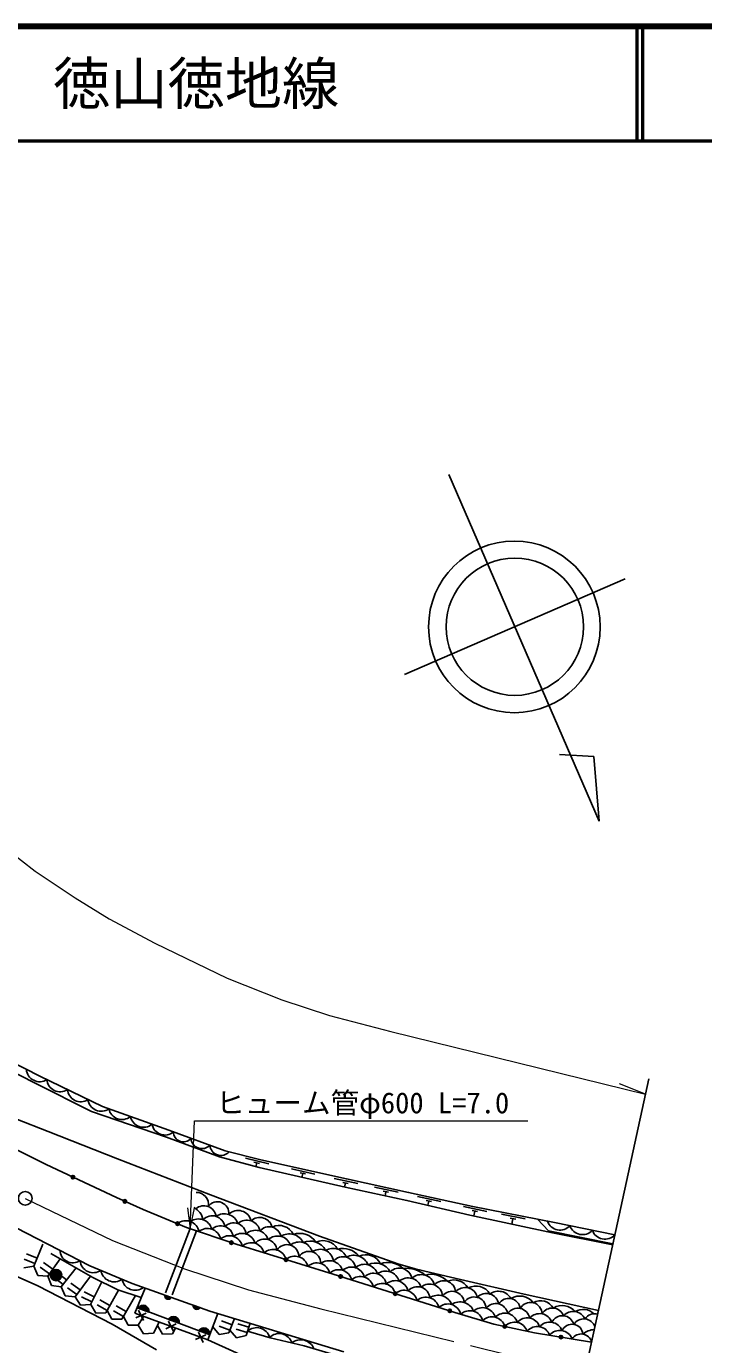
# Model space of a CAD drawing. Units: millimetres, scale not verified. Extents: x 40000 to 680000, y 20000 to 380000.
# Drawn here: x 244390 to 303597, y 264753 to 380000 of the extents above; entities that cross this region are included whole.
import ezdxf
from ezdxf.enums import TextEntityAlignment as Align

# ---------------------------------------------------------------- set-up
doc = ezdxf.new("R2010")
doc.units = ezdxf.units.MM
doc.header["$LTSCALE"] = 1000
doc.linetypes.add('CHAIN', pattern=[18.5, 12, -1.5, 3.5, -1.5])
doc.linetypes.add('DASHED', pattern=[7.5, 6, -1.5])
for name, color, linetype, lineweight in [('M-BGD', 7, 'Continuous', 25), ('M-BMK', 2, 'CHAIN', 13), ('M-BMK-OTRS', 5, 'Continuous', 25), ('M-BMK-SRVR', 3, 'Continuous', 25), ('M-STR-HTXT', 7, 'Continuous', 13), ('M-TTL', 2, 'Continuous', 140), ('M-TTL-LINE', 7, 'Continuous', 50)]:
    doc.layers.add(name, color=color, linetype=linetype, lineweight=lineweight)
doc.layers.add('M-TTL-TXT', color=7, linetype='Continuous')
doc.styles.add('ＭＳ ゴシック', font='')
doc.styles.get('ＭＳ ゴシック').set_extended_font_data('MS Gothic')

# ---------------------------------------------------------------- blocks, each defined once
blk = doc.blocks.new('open_arrow')
at = {"color": 0, "linetype": 'Continuous', "lineweight": -2}
blk.add_lwpolyline([(7.5, 1.25), (0, 0), (7.5, -1.25)], dxfattribs=at)

msp = doc.modelspace()

# ---------------------------------------------------------------- hatches: boundary and pattern name
at = {"layer": 'M-BGD'}
for points in [[(248328, 279456, -1), (248600, 279328, -0.41421), (248400, 279256, -0.41421)], [(252860, 277345, -1), (253135, 277224, -1)], [(257461, 275388, -1), (257738, 275273, -1)], [(262171, 273714, -0.41421), (262361, 273807, -0.41421), (262455, 273617, -1)], [(266945, 272227, -1), (267231, 272139, -1)], [(246485, 270836, -1), (247485, 270836, -1)], [(271723, 270754, -1), (272009, 270664, -1)], [(256484, 269091), (257073, 268881, -0.84072)], [(276492, 269252, -1), (276778, 269162, -1)], [(254176, 267952, -0.82183), (255104, 267606)], [(258979, 268201), (259568, 267990, -0.84072)], [(281261, 267750, -1), (281547, 267660, -1)], [(256825, 266964, -0.82183), (257754, 266617)], [(286066, 266377, -1), (286359, 266314, -1)], [(259479, 265974, -0.82183), (260407, 265627)], [(290975, 265437, -0.41421), (291148, 265561, -0.41421), (291272, 265389, -1)]]:
    msp.add_hatch(color=256, dxfattribs=at).paths.add_polyline_path(points)

# ---------------------------------------------------------------- linework, layer by layer
for p, q in [((265588, 280562), (263549, 281062)), ((264763, 280579), (264288, 280696)), ((264525, 280637), (264445, 280309)), ((269622, 279670), (267573, 280131)), ((268797, 279671), (268319, 279778)), ((268558, 279725), (268480, 279377)), ((273360, 278830), (271311, 279290)), ((272535, 278831), (272057, 278938)), ((272296, 278884), (272215, 278526)), ((276882, 278078), (274830, 278521)), ((276058, 278072), (275579, 278175)), ((275818, 278124), (275742, 277773)), ((280631, 277260), (278579, 277709)), ((279806, 277256), (279327, 277361)), ((279567, 277309), (279485, 276937)), ((284654, 276388), (282601, 276829)), ((283829, 276381), (283350, 276484)), ((283590, 276433), (283497, 276003)), ((287992, 275744), (285932, 276152)), ((287168, 275724), (286687, 275819)), ((286927, 275772), (286833, 275293)), ((245040, 271610), (245829, 273523)), ((245135, 271841), (244210, 272223)), ((245326, 272303), (244401, 272685)), ((246264, 270744), (247338, 272261)), ((245040, 271610), (244175, 271480)), ((245392, 270809), (245040, 271610)), ((246408, 270948), (245592, 271525)), ((246697, 271356), (245881, 271933)), ((247906, 270404), (247121, 271023)), ((247442, 269815), (248741, 271462)), ((246264, 270744), (245392, 270809)), ((246574, 269926), (246264, 270744)), ((247442, 269815), (246574, 269926)), ((247597, 270011), (246811, 270630)), ((247780, 269008), (247442, 269815)), ((248799, 269129), (247993, 269721)), ((249095, 269532), (248289, 270124)), ((248651, 268928), (249989, 270751)), ((249995, 268261), (250979, 270245)), ((253863, 267502), (254787, 269696)), ((248651, 268928), (247780, 269008)), ((249123, 268191), (248651, 268928)), ((250106, 268485), (249210, 268929)), ((250328, 268933), (249433, 269377)), ((251690, 268176), (250816, 268663)), ((251325, 267521), (252443, 269529)), ((252748, 266993), (253922, 269042)), ((257073, 268881), (256484, 269091)), ((249995, 268261), (249123, 268191)), ((250451, 267493), (250015, 268250)), ((251325, 267521), (250451, 267493)), ((251447, 267739), (250573, 268226)), ((251874, 266976), (251447, 267739)), ((252873, 267210), (252005, 267708)), ((253121, 267644), (252254, 268141)), ((254859, 267515), (253952, 267093)), ((260430, 265619), (254069, 267992)), ((254176, 267952), (255104, 267606)), ((254195, 267757), (254617, 266851)), ((259568, 267990), (258979, 268201)), ((252748, 266993), (251874, 266976)), ((253294, 266444), (252873, 267210)), ((254169, 266456), (253294, 266444)), ((254169, 266456), (254618, 267227)), ((254626, 265710), (254169, 266456)), ((255499, 265763), (255999, 266723)), ((256288, 265674), (255846, 266428)), ((257481, 266560), (256575, 266137)), ((256817, 266802), (257239, 265895)), ((256825, 266964), (257754, 266617)), ((261233, 265628), (260698, 266320)), ((262186, 266007), (261255, 266371)), ((262368, 266473), (261437, 266837)), ((262095, 265774), (262586, 267029)), ((263841, 266278), (262886, 266575)), ((263619, 265562), (263946, 266617)), ((255499, 265763), (254626, 265710)), ((257162, 265708), (256288, 265674)), ((257162, 265708), (257432, 266201)), ((259174, 265196), (260087, 265604)), ((259427, 265857), (259834, 264944)), ((259479, 265974), (260407, 265627)), ((262095, 265774), (261233, 265628)), ((262769, 265355), (262186, 266007)), ((263693, 265801), (262738, 266098)), ((263619, 265562), (262769, 265355))]:
    msp.add_line(p, q, dxfattribs=at)
at = {"layer": 'M-BGD', "linetype": 'DASHED'}
for p, q in [((258707, 274893), (256477, 269093)), ((259276, 274700), (257042, 268892))]:
    msp.add_line(p, q, dxfattribs=at)
at = {"layer": 'M-BGD'}
for points in [[(295831, 274356), (290565, 275418), (283430, 276831), (277797, 278065), (272375, 279235), (264899, 280916), (261777, 281682), (256847, 283493), (251049, 285568), (245558, 288225), (240107, 290994), (238156, 292013), (237287, 292497)], [(295653, 273473), (290382, 274537), (283154, 276076), (277662, 277364), (272262, 278515), (264754, 280227), (261267, 281157), (256646, 282883), (250086, 285143), (245227, 287579), (239638, 290417)], [(243469, 284502), (246285, 283388), (252371, 280987), (260485, 277860), (270006, 274237), (276850, 271821), (278378, 271374), (279705, 271058), (282330, 270440), (287920, 269170), (294402, 267734)], [(241050, 283002), (246120, 280493), (252270, 277604), (254614, 276574), (258391, 275001), (262727, 273524), (271198, 270919), (281842, 267567), (285265, 266548), (288811, 265792), (293801, 264975)], [(289070, 275714), (290043, 274708), (295671, 273559)], [(242588, 275427), (249950, 271655), (253627, 270110), (260425, 267684), (272145, 264131)], [(246530, 272722), (250195, 270633), (252384, 269549), (254439, 268872)], [(242188, 271329), (245383, 269889), (251898, 266547), (255759, 264308)], [(261138, 267468), (260258, 265172), (253863, 267502)], [(260258, 265172), (264941, 263060), (268658, 261734), (274845, 259640), (278652, 258523), (282903, 257467)], [(263730, 265921), (264027, 265833), (265710, 265359), (268688, 264640), (274888, 262811), (281627, 260947), (286192, 259701), (292364, 258383)]]:
    msp.add_lwpolyline(points, dxfattribs=at)
for centre, radius in [((248464, 279392), 150), ((252998, 277284), 150), ((257600, 275331), 150), ((262313, 273665), 150), ((267088, 272183), 150), ((246985, 270836), 500), ((271866, 270709), 150), ((276635, 269207), 150), ((281404, 267705), 150), ((286213, 266346), 150), ((291124, 265413), 150)]:
    msp.add_circle(centre, radius, dxfattribs=at)
for centre, radius, start, end in [((245548, 288898), 1160, 183.93774, 302.97157), ((247336, 288019), 1160, 184.66847, 303.69809), ((249136, 287148), 1160, 184.66847, 303.69809), ((250931, 286312), 1158, 186.41822, 305.56539), ((252745, 285587), 1160, 190.79486, 309.82448), ((254628, 284913), 1160, 190.79486, 309.82448), ((256511, 284237), 1160, 190.68962, 309.71984), ((258107, 283331), 854, 179.12898, 320.51932), ((259737, 282860), 974, 184.20378, 315.44452), ((261409, 282276), 983, 185.81563, 316.35599), ((259267, 277024), 1038, 348.67755, 91.90008), ((258400, 275405), 1468, 10.44279, 64.93622), ((259899, 275805), 1087, 8.35776, 130.06635), ((261098, 276252), 992, 353.04118, 145.05372), ((258331, 274431), 1160, 10.01843, 129.10114), ((259438, 274532), 1209, 15.28901, 125.45777), ((260642, 274913), 1101, 8.38828, 136.47149), ((261695, 274958), 1236, 17.83529, 125.65876), ((262908, 275322), 1157, 12.81418, 135.50885), ((263661, 274462), 1178, 10.83627, 132.02105), ((264791, 274747), 1123, 14.73058, 132.25408), ((291045, 275921), 1160, 199.12803, 318.15766), ((260230, 273753), 1160, 11.67175, 130.70137), ((261362, 273976), 1158, 11.95393, 130.90337), ((262511, 274297), 1101, 6.55896, 135.11701), ((263242, 273288), 1191, 15.73895, 128.84162), ((264418, 273587), 1166, 17.11481, 134.24982), ((265619, 274034), 1031, 9.94835, 140.98946), ((266481, 273776), 1394, 25.89435, 115.64289), ((267376, 273073), 1360, 26.35941, 123.0733), ((268297, 272792), 1689, 33.30559, 109.45102), ((293006, 275526), 1160, 199.0769, 318.10652), ((294967, 275130), 1160, 199.0769, 318.10652), ((262130, 273114), 1160, 12.15143, 131.19008), ((264047, 272502), 1160, 13.39495, 132.42457), ((265209, 272879), 1100, 7.54964, 138.26988), ((266346, 273047), 1201, 19.57557, 132.5969), ((267171, 272454), 1041, 358.98751, 146.83201), ((268243, 272543), 1186, 15.33196, 130.24462), ((269205, 272297), 1509, 27.12502, 113.87321), ((270313, 272371), 1478, 29.80562, 114.127), ((271205, 271883), 1282, 23.78904, 120.82139), ((272043, 271304), 1856, 39.67095, 103.97465), ((248475, 273066), 1160, 183.01873, 302.04835), ((250245, 272202), 1160, 185.94266, 304.97229), ((265959, 271914), 1160, 13.39495, 132.42457), ((267871, 271327), 1160, 13.39495, 132.42457), ((269081, 271861), 1042, 359.29837, 146.52115), ((270077, 271926), 1159, 5.52041, 126.51846), ((270863, 270853), 1240, 18.85659, 126.62799), ((272078, 271357), 1086, 6.61644, 141.23407), ((273024, 271224), 1342, 22.20727, 118.73723), ((274064, 271170), 1445, 26.49905, 114.17762), ((252060, 271407), 1160, 187.72218, 306.7518), ((269782, 270739), 1160, 13.39495, 132.42457), ((271689, 270147), 1160, 13.05986, 132.08978), ((272803, 270356), 1180, 14.59198, 130.4985), ((273943, 270577), 1199, 17.80278, 130.96015), ((274749, 269877), 1118, 9.03441, 135.99692), ((274915, 270420), 1463, 28.46317, 116.35813), ((275809, 269970), 1213, 15.53794, 126.65849), ((276024, 270115), 1826, 44.8986, 111.39408), ((276995, 270343), 1109, 10.55914, 135.67642), ((277633, 268952), 2473, 49.41013, 97.33636), ((278910, 269678), 1198, 14.305, 133.5576), ((279773, 268958), 1946, 43.10579, 105.85245), ((253899, 270666), 1160, 189.3393, 308.36892), ((273596, 269547), 1160, 13.00085, 132.03047), ((275504, 268946), 1160, 13.00085, 132.03047), ((276628, 269186), 1163, 13.2269, 131.80442), ((277765, 269388), 1202, 18.21344, 130.97123), ((278576, 268714), 1100, 7.14515, 137.88618), ((279657, 268941), 1113, 3.99444, 132.37037), ((280866, 269289), 1051, 4.48089, 139.25731), ((281774, 268962), 1447, 31.34345, 113.66372), ((282740, 268656), 1092, 12.22531, 139.14155), ((283681, 268434), 1446, 31.02436, 117.66445), ((256797, 269037), 318, 170.25379, 330.47152), ((277412, 268345), 1160, 13.00085, 132.03047), ((279319, 267744), 1160, 13.00085, 132.03047), ((280389, 267811), 1266, 20.5472, 124.72955), ((281602, 268342), 1075, 5.32648, 140.9621), ((283547, 267884), 1037, 3.46497, 147.4625), ((284600, 268131), 1096, 9.6874, 136.35174), ((285663, 268150), 1270, 29.74492, 125.83762), ((286553, 267776), 1026, 7.7672, 148.29201), ((287539, 267544), 1458, 36.99326, 122.04747), ((289341, 267283), 1304, 30.78979, 119.24382), ((254606, 267687), 505, 350.70948, 148.36767), ((259292, 268147), 318, 170.25379, 330.47152), ((281230, 267147), 1160, 13.24506, 132.27713), ((282310, 267249), 1247, 20.01062, 126.17485), ((283150, 266563), 1160, 13.90955, 132.93917), ((284273, 266830), 1158, 15.90316, 133.14252), ((285421, 267270), 1077, 11.00995, 141.11324), ((286217, 266364), 1142, 16.92496, 136.65711), ((287353, 266877), 1060, 10.8578, 145.6326), ((288460, 267443), 1008, 359.94118, 152.09834), ((289253, 266315), 1148, 20.00886, 138.39711), ((290370, 266905), 1050, 20.80501, 149.20818), ((291239, 266730), 1447, 38.82377, 122.48781), ((292196, 266506), 1144, 25.35273, 137.57275), ((293071, 266503), 1336, 45.31745, 121.86495), ((294063, 266469), 985, 74.1143, 147.6773), ((257255, 266699), 505, 350.70948, 148.36767), ((264531, 265081), 1160, 14.62158, 133.65246), ((285099, 266025), 1159, 16.06874, 135.17564), ((287068, 265561), 1160, 18.44414, 137.47377), ((288176, 265965), 1133, 17.95288, 139.81137), ((289049, 265173), 1160, 20.27819, 139.33287), ((290136, 265570), 1154, 20.662, 139.85122), ((291254, 266254), 1028, 15.33703, 153.82831), ((292091, 265576), 962, 6.05462, 155.36051), ((293122, 265957), 1045, 21.09424, 146.98399), ((259909, 265709), 505, 350.70948, 148.36767), ((266487, 264566), 1160, 16.84765, 135.87925), ((268377, 263941), 1238, 21.30586, 129.03704), ((291028, 264832), 1160, 21.19275, 140.22237), ((292898, 264762), 927, 13.25528, 148.15985), ((294181, 264293), 1789, 94.4859, 129.28426)]:
    msp.add_arc(centre, radius, start, end, dxfattribs=at)
at = {"layer": 'M-BMK'}
msp.add_lwpolyline([(244295, 277543), (251912, 273865), (258217, 271376), (263808, 269538), (270119, 267890), (293198, 262211)], dxfattribs=at)
at = {"layer": 'M-BMK-OTRS'}
msp.add_line((287052, 234005), (298819, 288004), dxfattribs=at)
at = {"layer": 'M-BMK-SRVR'}
for p, q in [((281319, 340817), (294466, 310517)), ((296723, 331695), (277459, 323336)), ((293985, 316163), (290989, 316331)), ((294466, 310517), (293985, 316163))]:
    msp.add_line(p, q, dxfattribs=at)
for centre, radius in [((287052, 327498), 7500), ((287091, 327515), 6000), ((244295, 277543), 600)]:
    msp.add_circle(centre, radius, dxfattribs=at)
at = {"layer": 'M-STR-HTXT'}
msp.add_line((298523, 286646), (296244, 287559), dxfattribs=at)
for points in [[(180502, 345361), (182442, 345526), (185880, 345747), (188818, 345704), (191138, 345422), (193676, 344817), (196539, 344139), (198832, 343161), (202167, 341671), (205620, 339798), (209390, 337679), (213476, 334856), (216085, 332361), (234276, 315368), (242757, 307997), (245174, 306140), (248669, 303800), (251615, 301969), (255610, 299842), (261951, 296779), (266716, 294898), (270876, 293531), (276265, 292123), (298523, 286646)], [(258707, 274893), (259083, 284325), (288233, 284325)]]:
    msp.add_lwpolyline(points, dxfattribs=at)
at = {"layer": 'M-TTL'}
msp.add_line((680000, 380000), (40000, 380000), dxfattribs=at)
at = {"layer": 'M-TTL-LINE'}
for p, q in [((297750, 380000), (297750, 370000)), ((298250, 380000), (298250, 370000)), ((40000, 370000), (680000, 370000))]:
    msp.add_line(p, q, dxfattribs=at)

# ---------------------------------------------------------------- block references
at = {"layer": 'M-STR-HTXT', "xscale": 240, "yscale": 240, "rotation": 87.7}
msp.add_blockref('open_arrow', (258707, 274893), dxfattribs=at)

# ---------------------------------------------------------------- texts
at = {"layer": 'M-STR-HTXT', "style": 'ＭＳ ゴシック'}
msp.add_text('ヒューム管φ600 L=7.0', height=1833, dxfattribs=at).set_placement((260983, 284425), align=Align.BOTTOM_LEFT)
at = {"layer": 'M-TTL-TXT', "style": 'ＭＳ ゴシック'}
msp.add_text('主要地方道\u3000徳山徳地線', height=3666, dxfattribs=at).set_placement((216734, 375000), align=Align.MIDDLE_LEFT)

doc.saveas('drawing.dxf')
